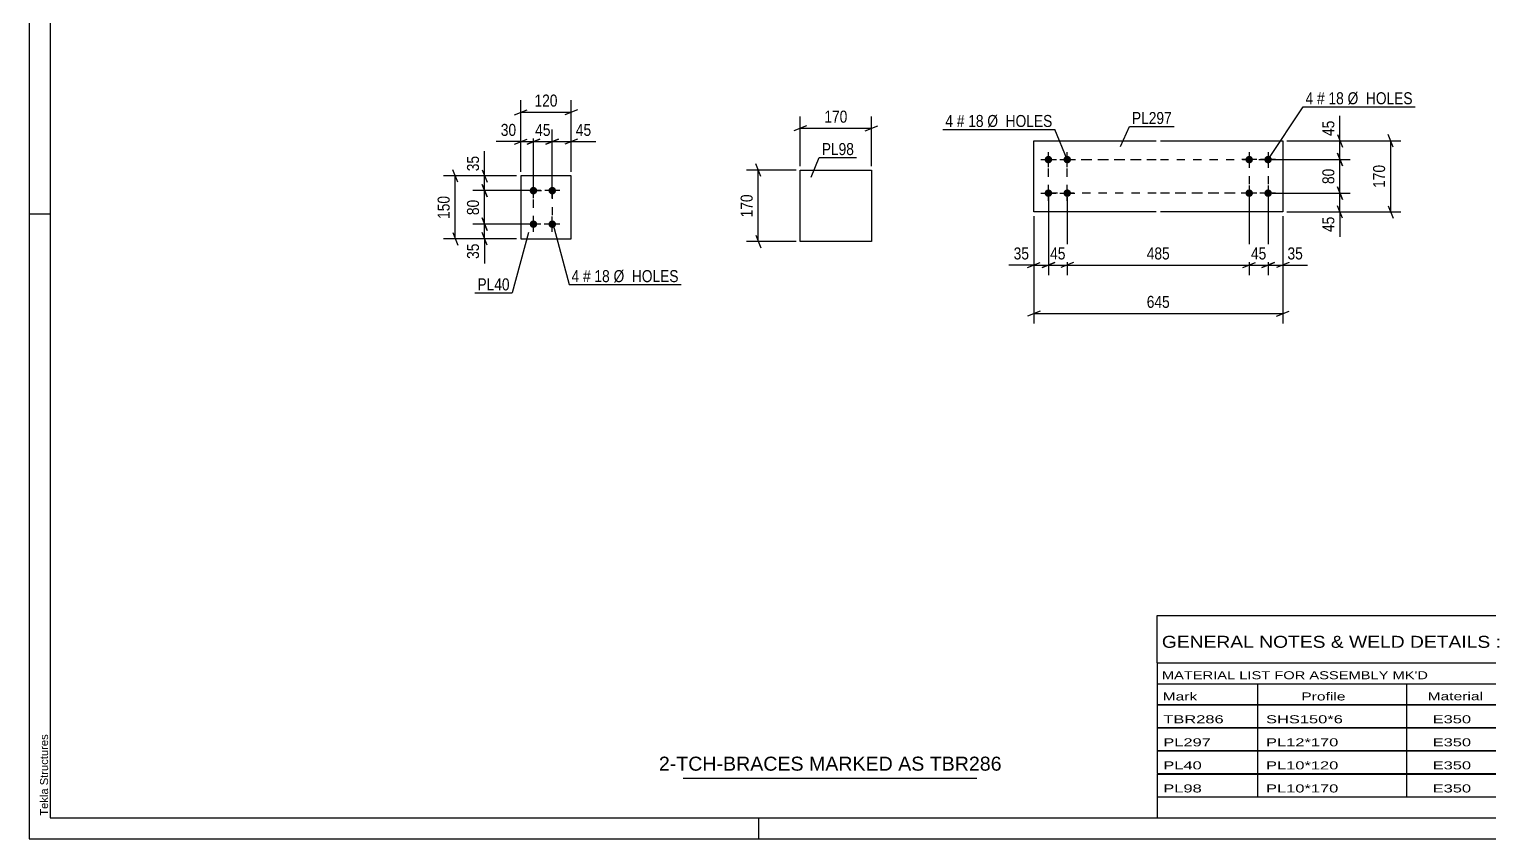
# Model space of a CAD drawing. Header units: millimetres. Extents: x 0 to 594, y 0 to 420.
# Drawn here: x 0 to 348.4, y 0 to 193.1 of the extents above; entities that cross this region are included whole.
import ezdxf

# ---------------------------------------------------------------- set-up
doc = ezdxf.new("R2010")
doc.units = ezdxf.units.MM
doc.linetypes.add('DXK_LINE_DOT2', pattern=[3.9198, 1.9599, -1.9599])
doc.styles.add('Arial', font='ARIAL.TTF', dxfattribs={"height": 0.2})
doc.styles.add('Arial Narrow', font='ARIALN.TTF', dxfattribs={"height": 0.2})

# ---------------------------------------------------------------- blocks, each defined once
blk = doc.blocks.new('Unknown-580575709-1131')
at = {"color": 5, "linetype": 'Continuous'}
for p, q in [((0, 420), (0, 0)), ((5, 415), (5, 5)), ((5, 149), (0, 149)), ((5, 5), (589, 5)), ((174, 0), (174, 5)), ((0, 0), (594, 0))]:
    blk.add_line(p, q, dxfattribs=at)
at = {"color": 174, "linetype": 'Continuous', "style": 'Arial'}
blk.add_text('Tekla Structures', height=1.9102, rotation=90, dxfattribs=at).set_placement((4.5, 5.5))
blk = doc.blocks.new('Bolt-580575709-2195 - 2156')
at = {"linetype": 'Continuous'}
for points in [[(120.26, 153.72, -1), (120.26, 155.52, -1)], [(124.76, 153.72, -1), (124.76, 155.52, -1)], [(120.26, 145.72, -1), (120.26, 147.52, -1)], [(124.76, 145.72, -1), (124.76, 147.52, -1)]]:
    blk.add_hatch(color=1, dxfattribs=at).paths.add_polyline_path(points)
at = {"color": 1, "linetype": 'Continuous'}
for p, q in [((122.06, 154.62), (118.46, 154.62)), ((120.26, 152.82), (120.26, 156.42)), ((126.56, 154.62), (122.96, 154.62)), ((124.76, 152.82), (124.76, 156.42)), ((122.06, 146.62), (118.46, 146.62)), ((120.26, 144.82), (120.26, 148.42)), ((126.56, 146.62), (122.96, 146.62)), ((124.76, 144.82), (124.76, 148.42))]:
    blk.add_line(p, q, dxfattribs=at)
blk = doc.blocks.new('Part-580575709-2162 - 2156')
at = {"color": 2, "linetype": 'Continuous'}
for p, q in [((117.26, 158.12), (117.26, 143.12)), ((129.26, 158.12), (117.26, 158.12)), ((129.26, 143.12), (129.26, 158.12)), ((117.26, 143.12), (129.26, 143.12))]:
    blk.add_line(p, q, dxfattribs=at)
blk = doc.blocks.new('Bolt-580575709-3554 - 3551')
at = {"linetype": 'Continuous'}
for points in [[(243.09, 162.93, -1), (243.09, 161.13, -1)], [(247.59, 162.93, -1), (247.59, 161.13, -1)], [(243.09, 154.93, -1), (243.09, 153.13, -1)], [(247.59, 154.93, -1), (247.59, 153.13, -1)]]:
    blk.add_hatch(color=1, dxfattribs=at).paths.add_polyline_path(points)
at = {"color": 1, "linetype": 'Continuous'}
for p, q in [((243.09, 160.23), (243.09, 163.83)), ((247.59, 160.23), (247.59, 163.83)), ((241.29, 162.03), (244.89, 162.03)), ((245.79, 162.03), (249.39, 162.03)), ((241.29, 154.03), (244.89, 154.03)), ((243.09, 152.23), (243.09, 155.83)), ((245.79, 154.03), (249.39, 154.03)), ((247.59, 152.23), (247.59, 155.83))]:
    blk.add_line(p, q, dxfattribs=at)
blk = doc.blocks.new('Part-580575709-3552 - 3551')
at = {"color": 2, "linetype": 'Continuous'}
for p, q in [((239.59, 166.53), (268.79, 166.53)), ((239.59, 149.53), (239.59, 166.53)), ((269.79, 166.53), (298.99, 166.53)), ((298.99, 166.53), (298.99, 149.53)), ((268.79, 149.53), (239.59, 149.53)), ((298.99, 149.53), (269.79, 149.53))]:
    blk.add_line(p, q, dxfattribs=at)
blk = doc.blocks.new('Bolt-580575709-3553 - 3551')
at = {"linetype": 'Continuous'}
for points in [[(290.99, 161.13, -1), (290.99, 162.93, -1)], [(295.49, 161.13, -1), (295.49, 162.93, -1)], [(290.99, 153.13, -1), (290.99, 154.93, -1)], [(295.49, 153.13, -1), (295.49, 154.93, -1)]]:
    blk.add_hatch(color=1, dxfattribs=at).paths.add_polyline_path(points)
at = {"color": 1, "linetype": 'Continuous'}
for p, q in [((290.99, 163.83), (290.99, 160.23)), ((295.49, 163.83), (295.49, 160.23)), ((292.79, 162.03), (289.19, 162.03)), ((297.29, 162.03), (293.69, 162.03)), ((292.79, 154.03), (289.19, 154.03)), ((290.99, 155.83), (290.99, 152.23)), ((297.29, 154.03), (293.69, 154.03)), ((295.49, 155.83), (295.49, 152.23))]:
    blk.add_line(p, q, dxfattribs=at)
blk = doc.blocks.new('Part-580575709-2399 - 2393')
at = {"color": 2, "linetype": 'Continuous'}
for p, q in [((183.9, 159.49), (200.9, 159.49)), ((183.9, 142.49), (183.9, 159.49)), ((200.9, 159.49), (200.9, 142.49)), ((200.9, 142.49), (183.9, 142.49))]:
    blk.add_line(p, q, dxfattribs=at)
blk = doc.blocks.new('Rectangle-580575709-2379 - 2156')
at = {"color": 1, "linetype": 'DXK_LINE_DOT2'}
blk.add_lwpolyline([(120.26, 154.62), (124.76, 154.62), (124.76, 146.62), (120.26, 146.62), (120.26, 154.62)], close=True, dxfattribs=at)
blk = doc.blocks.new('Rectangle-580575709-3726 - 3551')
at = {"color": 1, "linetype": 'DXK_LINE_DOT2'}
for p, q in [((243.09, 162.03), (268.79, 162.03)), ((243.09, 154.03), (243.09, 162.03)), ((269.79, 162.03), (295.49, 162.03)), ((295.49, 162.03), (295.49, 154.03)), ((268.79, 154.03), (243.09, 154.03)), ((295.49, 154.03), (269.79, 154.03))]:
    blk.add_line(p, q, dxfattribs=at)
blk = doc.blocks.new('Rectangle-580575709-3736 - 3551')
at = {"color": 1, "linetype": 'DXK_LINE_DOT2'}
for p, q in [((247.59, 162.03), (268.79, 162.03)), ((247.59, 154.03), (247.59, 162.03)), ((269.79, 162.03), (290.99, 162.03)), ((290.99, 162.03), (290.99, 154.03)), ((268.79, 154.03), (247.59, 154.03)), ((290.99, 154.03), (269.79, 154.03))]:
    blk.add_line(p, q, dxfattribs=at)
blk = doc.blocks.new('StraightDimension-580575709-2295 - 2156')
at = {"color": 7, "linetype": 'Continuous'}
for p, q in [((116.26, 158.12), (105.78, 158.12)), ((108.03, 159.62), (109.23, 156.62)), ((108.63, 154.62), (108.63, 158.12)), ((119.26, 154.62), (105.78, 154.62)), ((109.23, 153.12), (108.03, 156.12))]:
    blk.add_line(p, q, dxfattribs=at)
at = {"color": 0}
blk.add_wipeout([(107.88, 163.5), (103.68, 163.5), (103.68, 158.65), (107.88, 158.65)], dxfattribs=at)
at = {"color": 7, "linetype": 'Continuous'}
blk.add_line((108.63, 158.12), (108.63, 164.03), dxfattribs=at)
blk.add_line((108.63, 158.12), (108.63, 164.03), dxfattribs=at)
at = {"color": 3, "style": 'Arial Narrow'}
blk.add_text('35', height=2.863, rotation=90.0002, dxfattribs=at).set_placement((107.28, 159.25))
blk = doc.blocks.new('StraightDimension-580575709-2272 - 2156')
at = {"color": 7, "linetype": 'Continuous'}
for p, q in [((119.26, 146.62), (105.78, 146.62)), ((108.03, 148.12), (109.23, 145.12)), ((108.63, 143.12), (108.63, 146.62)), ((116.26, 143.12), (105.78, 143.12)), ((109.23, 141.62), (108.03, 144.62))]:
    blk.add_line(p, q, dxfattribs=at)
at = {"color": 0}
blk.add_wipeout([(107.88, 142.6), (103.68, 142.6), (103.68, 137.74), (107.88, 137.74)], dxfattribs=at)
at = {"color": 7, "linetype": 'Continuous'}
blk.add_line((108.63, 143.12), (108.63, 137.22), dxfattribs=at)
blk.add_line((108.63, 143.12), (108.63, 137.22), dxfattribs=at)
at = {"color": 3, "style": 'Arial Narrow'}
blk.add_text('35', height=2.863, rotation=90.0002, dxfattribs=at).set_placement((107.28, 138.34))
blk = doc.blocks.new('StraightDimension-580575709-2285 - 2156')
at = {"color": 7, "linetype": 'Continuous'}
for p, q in [((119.26, 154.62), (105.78, 154.62)), ((108.03, 156.12), (109.23, 153.12)), ((108.63, 146.62), (108.63, 154.62)), ((119.26, 146.62), (105.78, 146.62)), ((109.23, 145.12), (108.03, 148.12))]:
    blk.add_line(p, q, dxfattribs=at)
at = {"color": 0}
blk.add_wipeout([(107.88, 153.05), (103.68, 153.05), (103.68, 148.19), (107.88, 148.19)], dxfattribs=at)
at = {"color": 3, "style": 'Arial Narrow'}
blk.add_text('80', height=2.863, rotation=90.0002, dxfattribs=at).set_placement((107.28, 148.79))
blk = doc.blocks.new('StraightDimension-580575709-2309 - 2156')
at = {"color": 7, "linetype": 'Continuous'}
for p, q in [((116.26, 158.12), (98.78, 158.12)), ((102.23, 156.62), (101.03, 159.62)), ((101.63, 143.12), (101.63, 158.12)), ((116.26, 143.12), (98.78, 143.12)), ((101.03, 144.62), (102.23, 141.62))]:
    blk.add_line(p, q, dxfattribs=at)
at = {"color": 0}
blk.add_wipeout([(100.88, 153.96), (96.68, 153.96), (96.68, 147.28), (100.88, 147.28)], dxfattribs=at)
at = {"color": 3, "style": 'Arial Narrow'}
blk.add_text('150', height=2.863, rotation=90.0002, dxfattribs=at).set_placement((100.28, 147.88))
blk = doc.blocks.new('StraightDimension-580575709-2326 - 2156')
at = {"color": 7, "linetype": 'Continuous'}
for p, q in [((117.26, 159.12), (117.26, 169.18)), ((120.26, 155.62), (120.26, 169.18)), ((115.76, 165.73), (118.76, 166.93)), ((117.26, 166.33), (120.26, 166.33)), ((121.76, 166.93), (118.76, 165.73))]:
    blk.add_line(p, q, dxfattribs=at)
at = {"color": 0}
blk.add_wipeout([(116.73, 167.08), (116.73, 171.28), (111.88, 171.28), (111.88, 167.08)], dxfattribs=at)
at = {"color": 7, "linetype": 'Continuous'}
blk.add_line((117.26, 166.33), (111.35, 166.33), dxfattribs=at)
blk.add_line((117.26, 166.33), (111.35, 166.33), dxfattribs=at)
at = {"color": 3, "style": 'Arial Narrow'}
blk.add_text('30', height=2.863, dxfattribs=at).set_placement((112.48, 167.68))
blk = doc.blocks.new('StraightDimension-580575709-2339 - 2156')
at = {"color": 7, "linetype": 'Continuous'}
for p, q in [((120.26, 155.62), (120.26, 169.18)), ((124.76, 155.62), (124.76, 169.18)), ((118.76, 165.73), (121.76, 166.93)), ((120.26, 166.33), (124.76, 166.33)), ((126.26, 166.93), (123.26, 165.73))]:
    blk.add_line(p, q, dxfattribs=at)
at = {"color": 0}
blk.add_wipeout([(124.94, 167.08), (124.94, 171.28), (120.08, 171.28), (120.08, 167.08)], dxfattribs=at)
at = {"color": 3, "style": 'Arial Narrow'}
blk.add_text('45', height=2.863, dxfattribs=at).set_placement((120.68, 167.68))
blk = doc.blocks.new('StraightDimension-580575709-2349 - 2156')
at = {"color": 7, "linetype": 'Continuous'}
for p, q in [((124.76, 155.62), (124.76, 169.18)), ((129.26, 159.12), (129.26, 169.18)), ((123.26, 165.73), (126.26, 166.93)), ((124.76, 166.33), (129.26, 166.33)), ((130.76, 166.93), (127.76, 165.73))]:
    blk.add_line(p, q, dxfattribs=at)
at = {"color": 0}
blk.add_wipeout([(134.64, 167.08), (134.64, 171.28), (129.78, 171.28), (129.78, 167.08)], dxfattribs=at)
at = {"color": 7, "linetype": 'Continuous'}
blk.add_line((129.26, 166.33), (135.17, 166.33), dxfattribs=at)
blk.add_line((129.26, 166.33), (135.17, 166.33), dxfattribs=at)
at = {"color": 3, "style": 'Arial Narrow'}
blk.add_text('45', height=2.863, dxfattribs=at).set_placement((130.38, 167.68))
blk = doc.blocks.new('StraightDimension-580575709-2363 - 2156')
at = {"color": 7, "linetype": 'Continuous'}
for p, q in [((117.26, 159.12), (117.26, 176.18)), ((129.26, 159.12), (129.26, 176.18)), ((115.76, 172.73), (118.76, 173.93)), ((117.26, 173.33), (129.26, 173.33)), ((130.76, 173.93), (127.76, 172.73))]:
    blk.add_line(p, q, dxfattribs=at)
at = {"color": 0}
blk.add_wipeout([(126.6, 174.08), (126.6, 178.28), (119.92, 178.28), (119.92, 174.08)], dxfattribs=at)
at = {"color": 3, "style": 'Arial Narrow'}
blk.add_text('120', height=2.863, dxfattribs=at).set_placement((120.52, 174.68))
blk = doc.blocks.new('StraightDimension-580575709-3561 - 3551')
at = {"color": 7, "linetype": 'Continuous'}
for p, q in [((247.59, 153.03), (247.59, 134.46)), ((290.99, 153.03), (290.99, 134.46)), ((249.09, 137.46), (246.09, 136.26)), ((247.59, 136.86), (290.99, 136.86)), ((289.49, 136.26), (292.49, 137.46))]:
    blk.add_line(p, q, dxfattribs=at)
at = {"color": 0}
blk.add_wipeout([(272.63, 137.61), (272.63, 141.81), (265.95, 141.81), (265.95, 137.61)], dxfattribs=at)
at = {"color": 3, "style": 'Arial Narrow'}
blk.add_text('485', height=2.863, dxfattribs=at).set_placement((266.55, 138.21))
blk = doc.blocks.new('StraightDimension-580575709-3559 - 3551')
at = {"color": 7, "linetype": 'Continuous'}
for p, q in [((295.49, 153.03), (295.49, 134.46)), ((298.99, 148.53), (298.99, 134.46)), ((293.99, 136.26), (296.99, 137.46)), ((295.49, 136.86), (298.99, 136.86)), ((300.49, 137.46), (297.49, 136.26))]:
    blk.add_line(p, q, dxfattribs=at)
at = {"color": 0}
blk.add_wipeout([(304.37, 137.61), (304.37, 141.81), (299.52, 141.81), (299.52, 137.61)], dxfattribs=at)
at = {"color": 7, "linetype": 'Continuous'}
blk.add_line((298.99, 136.86), (304.9, 136.86), dxfattribs=at)
blk.add_line((298.99, 136.86), (304.9, 136.86), dxfattribs=at)
at = {"color": 3, "style": 'Arial Narrow'}
blk.add_text('35', height=2.863, dxfattribs=at).set_placement((300.12, 138.21))
blk = doc.blocks.new('StraightDimension-580575709-3560 - 3551')
at = {"color": 7, "linetype": 'Continuous'}
for p, q in [((290.99, 153.03), (290.99, 134.46)), ((295.49, 153.03), (295.49, 134.46)), ((289.49, 136.26), (292.49, 137.46)), ((290.99, 136.86), (295.49, 136.86)), ((296.99, 137.46), (293.99, 136.26))]:
    blk.add_line(p, q, dxfattribs=at)
at = {"color": 0}
blk.add_wipeout([(295.67, 137.61), (295.67, 141.81), (290.81, 141.81), (290.81, 137.61)], dxfattribs=at)
at = {"color": 3, "style": 'Arial Narrow'}
blk.add_text('45', height=2.863, dxfattribs=at).set_placement((291.41, 138.21))
blk = doc.blocks.new('StraightDimension-580575709-3562 - 3551')
at = {"color": 7, "linetype": 'Continuous'}
for p, q in [((243.09, 153.03), (243.09, 134.46)), ((247.59, 153.03), (247.59, 134.46)), ((241.59, 136.26), (244.59, 137.46)), ((243.09, 136.86), (247.59, 136.86)), ((249.09, 137.46), (246.09, 136.26))]:
    blk.add_line(p, q, dxfattribs=at)
at = {"color": 0}
blk.add_wipeout([(247.77, 137.61), (247.77, 141.81), (242.91, 141.81), (242.91, 137.61)], dxfattribs=at)
at = {"color": 3, "style": 'Arial Narrow'}
blk.add_text('45', height=2.863, dxfattribs=at).set_placement((243.51, 138.21))
blk = doc.blocks.new('StraightDimension-580575709-3702 - 3551')
at = {"color": 7, "linetype": 'Continuous'}
for p, q in [((296.49, 162.03), (315.04, 162.03)), ((312.04, 163.53), (313.24, 160.53)), ((312.64, 154.03), (312.64, 162.03)), ((296.49, 154.03), (315.04, 154.03)), ((313.24, 152.53), (312.04, 155.53))]:
    blk.add_line(p, q, dxfattribs=at)
at = {"color": 0}
blk.add_wipeout([(311.89, 160.46), (307.69, 160.46), (307.69, 155.6), (311.89, 155.6)], dxfattribs=at)
at = {"color": 3, "style": 'Arial Narrow'}
blk.add_text('80', height=2.863, rotation=90.0002, dxfattribs=at).set_placement((311.29, 156.2))
blk = doc.blocks.new('StraightDimension-580575709-3563 - 3551')
at = {"color": 7, "linetype": 'Continuous'}
for p, q in [((243.09, 153.03), (243.09, 134.46)), ((239.59, 148.53), (239.59, 134.46)), ((238.09, 136.26), (241.09, 137.46)), ((239.59, 136.86), (243.09, 136.86)), ((244.59, 137.46), (241.59, 136.26))]:
    blk.add_line(p, q, dxfattribs=at)
at = {"color": 0}
blk.add_wipeout([(239.07, 137.61), (239.07, 141.81), (234.21, 141.81), (234.21, 137.61)], dxfattribs=at)
at = {"color": 7, "linetype": 'Continuous'}
blk.add_line((239.59, 136.86), (233.68, 136.86), dxfattribs=at)
blk.add_line((239.59, 136.86), (233.68, 136.86), dxfattribs=at)
at = {"color": 3, "style": 'Arial Narrow'}
blk.add_text('35', height=2.863, dxfattribs=at).set_placement((234.81, 138.21))
blk = doc.blocks.new('StraightDimension-580575709-3579 - 3551')
at = {"color": 7, "linetype": 'Continuous'}
for p, q in [((239.59, 148.53), (239.59, 122.91)), ((298.99, 148.53), (298.99, 122.91)), ((241.09, 125.91), (238.09, 124.71)), ((297.49, 124.71), (300.49, 125.91)), ((239.59, 125.31), (298.99, 125.31))]:
    blk.add_line(p, q, dxfattribs=at)
at = {"color": 0}
blk.add_wipeout([(272.63, 126.06), (272.63, 130.26), (265.95, 130.26), (265.95, 126.06)], dxfattribs=at)
at = {"color": 3, "style": 'Arial Narrow'}
blk.add_text('645', height=2.863, dxfattribs=at).set_placement((266.55, 126.66))
blk = doc.blocks.new('StraightDimension-580575709-3599 - 3551')
at = {"color": 7, "linetype": 'Continuous'}
for p, q in [((325.34, 165.03), (324.14, 168.03)), ((299.99, 166.53), (327.14, 166.53)), ((324.74, 149.53), (324.74, 166.53)), ((324.14, 151.03), (325.34, 148.03)), ((299.99, 149.53), (327.14, 149.53))]:
    blk.add_line(p, q, dxfattribs=at)
at = {"color": 0}
blk.add_wipeout([(323.99, 161.37), (319.79, 161.37), (319.79, 154.69), (323.99, 154.69)], dxfattribs=at)
at = {"color": 3, "style": 'Arial Narrow'}
blk.add_text('170', height=2.863, rotation=90.0002, dxfattribs=at).set_placement((323.39, 155.29))
blk = doc.blocks.new('StraightDimension-580575709-3701 - 3551')
at = {"color": 7, "linetype": 'Continuous'}
for p, q in [((312.04, 168.03), (313.24, 165.03)), ((299.99, 166.53), (315.04, 166.53)), ((312.64, 162.03), (312.64, 166.53)), ((296.49, 162.03), (315.04, 162.03)), ((313.24, 160.53), (312.04, 163.53))]:
    blk.add_line(p, q, dxfattribs=at)
at = {"color": 0}
blk.add_wipeout([(311.89, 171.91), (307.69, 171.91), (307.69, 167.06), (311.89, 167.06)], dxfattribs=at)
at = {"color": 7, "linetype": 'Continuous'}
blk.add_line((312.64, 166.53), (312.64, 172.44), dxfattribs=at)
blk.add_line((312.64, 166.53), (312.64, 172.44), dxfattribs=at)
at = {"color": 3, "style": 'Arial Narrow'}
blk.add_text('45', height=2.863, rotation=90.0002, dxfattribs=at).set_placement((311.29, 167.66))
blk = doc.blocks.new('StraightDimension-580575709-3703 - 3551')
at = {"color": 7, "linetype": 'Continuous'}
for p, q in [((296.49, 154.03), (315.04, 154.03)), ((312.04, 155.53), (313.24, 152.53)), ((312.64, 149.53), (312.64, 154.03)), ((313.24, 148.03), (312.04, 151.03)), ((299.99, 149.53), (315.04, 149.53))]:
    blk.add_line(p, q, dxfattribs=at)
at = {"color": 0}
blk.add_wipeout([(311.89, 149.01), (307.69, 149.01), (307.69, 144.15), (311.89, 144.15)], dxfattribs=at)
at = {"color": 7, "linetype": 'Continuous'}
blk.add_line((312.64, 149.53), (312.64, 143.63), dxfattribs=at)
blk.add_line((312.64, 149.53), (312.64, 143.63), dxfattribs=at)
at = {"color": 3, "style": 'Arial Narrow'}
blk.add_text('45', height=2.863, rotation=90.0002, dxfattribs=at).set_placement((311.29, 144.75))
blk = doc.blocks.new('StraightDimension-580575709-2401 - 2393')
at = {"color": 7, "linetype": 'Continuous'}
for p, q in [((183.9, 160.49), (183.9, 172.34)), ((200.9, 160.49), (200.9, 172.34)), ((185.4, 170.09), (182.4, 168.89)), ((183.9, 169.49), (200.9, 169.49)), ((199.4, 168.89), (202.4, 170.09))]:
    blk.add_line(p, q, dxfattribs=at)
at = {"color": 0}
blk.add_wipeout([(195.74, 170.24), (195.74, 174.44), (189.06, 174.44), (189.06, 170.24)], dxfattribs=at)
at = {"color": 3, "style": 'Arial Narrow'}
blk.add_text('170', height=2.863, dxfattribs=at).set_placement((189.66, 170.84))
blk = doc.blocks.new('StraightDimension-580575709-2412 - 2393')
at = {"color": 7, "linetype": 'Continuous'}
for p, q in [((174.5, 157.99), (173.3, 160.99)), ((182.9, 159.49), (171.05, 159.49)), ((173.9, 142.49), (173.9, 159.49)), ((173.3, 143.99), (174.5, 140.99)), ((182.9, 142.49), (171.05, 142.49))]:
    blk.add_line(p, q, dxfattribs=at)
at = {"color": 0}
blk.add_wipeout([(173.15, 154.33), (168.95, 154.33), (168.95, 147.65), (173.15, 147.65)], dxfattribs=at)
at = {"color": 3, "style": 'Arial Narrow'}
blk.add_text('170', height=2.863, rotation=90.0002, dxfattribs=at).set_placement((172.55, 148.25))
blk = doc.blocks.new('Unknown-580575709-4473')
at = {"color": 7, "linetype": 'Continuous'}
for p, q in [((269, 53.25), (429, 53.25)), ((269, 42), (269, 53.25)), ((429, 53.25), (429, 42)), ((269, 42), (429, 42)), ((269, 42), (269, 37)), ((429, 42), (429, 37)), ((269, 37), (429, 37)), ((269, 37), (269, 32)), ((293, 37), (293, 32)), ((328.5, 37), (328.5, 32)), ((354.5, 37), (354.5, 32)), ((367.5, 37), (367.5, 32)), ((385, 37), (385, 32)), ((407, 37), (407, 32)), ((429, 37), (429, 32)), ((269, 32), (429, 32)), ((269, 31.95), (269, 26.55)), ((269, 31.95), (429, 31.95)), ((293, 32), (293, 26.5)), ((328.5, 32), (328.5, 26.5)), ((354.5, 32), (354.5, 26.5)), ((367.5, 32), (367.5, 26.5)), ((385, 32), (385, 26.5)), ((407, 32), (407, 26.5)), ((429, 31.95), (429, 26.55)), ((269, 26.55), (429, 26.55)), ((269, 26.45), (269, 21.05)), ((269, 26.45), (429, 26.45)), ((293, 26.5), (293, 21)), ((328.5, 26.5), (328.5, 21)), ((354.5, 26.5), (354.5, 21)), ((367.5, 26.5), (367.5, 21)), ((385, 26.5), (385, 21)), ((407, 26.5), (407, 21)), ((429, 26.45), (429, 21.05)), ((269, 21.05), (429, 21.05)), ((269, 20.95), (269, 15.55)), ((269, 20.95), (429, 20.95)), ((293, 21), (293, 15.5)), ((328.5, 21), (328.5, 15.5)), ((354.5, 21), (354.5, 15.5)), ((367.5, 21), (367.5, 15.5)), ((385, 21), (385, 15.5)), ((407, 21), (407, 15.5)), ((429, 20.95), (429, 15.55)), ((269, 15.55), (429, 15.55)), ((269, 15.45), (269, 10.05)), ((269, 15.45), (429, 15.45)), ((293, 15.5), (293, 10)), ((328.5, 15.5), (328.5, 10)), ((354.5, 15.5), (354.5, 10)), ((367.5, 15.5), (367.5, 10)), ((385, 15.5), (385, 10)), ((407, 15.5), (407, 10)), ((429, 15.45), (429, 10.05)), ((269, 10.05), (429, 10.05)), ((269, 10), (429, 10)), ((269, 10), (269, 5)), ((385, 10), (385, 5)), ((407, 10), (407, 5)), ((429, 10), (429, 5)), ((269, 5), (429, 5))]:
    blk.add_line(p, q, dxfattribs=at)
at = {"color": 7, "style": 'Arial Narrow'}
for s, height, width, p in [('GENERAL NOTES & WELD DETAILS :', 2.8633, 1.4, (270.15, 45.56)), ('REFER TYP DRAWING TYP-01', 1.9089, 1.6, (353.7, 45.66)), ("MATERIAL LIST FOR ASSEMBLY MK'D", 1.9089, 1.6, (270.15, 38.06)), ('TBR286', 1.909, 1.794707, (361.59, 37.97)), ('2', 1.91, 1.794707, (391.08, 38.06)), ('No. Required', 1.9089, 1.6, (400.41, 38.06)), ('Mark', 1.909, 1.7, (270.34, 33)), ('Profile', 1.909, 1.7, (303.41, 33)), ('Material', 1.909, 1.7, (333.54, 33.06)), ('No.', 1.909, 1.7, (358.5, 33.06)), ('Length', 1.909, 1.7, (369, 33.06)), ('Area', 1.909, 1.7, (391.5, 33.06)), ('Weight', 1.909, 1.7, (411, 33.06))]:
    blk.add_text(s, height=height, dxfattribs=dict(at, width=width)).set_placement(p)
at = {"color": 7, "linetype": 'Continuous', "style": 'Arial Narrow'}
for s, height, width, p in [('TBR286', 1.909, 1.794707, (270.5, 27.56)), ('SHS150*6', 1.909, 1.794707, (295, 27.56)), ('E350', 1.909, 1.794707, (334.74, 27.56)), ('1', 1.91, 1.794707, (358.86, 27.56)), ('5560', 1.909, 1.794707, (371.58, 27.56)), ('3.3', 1.909, 1.794707, (395.32, 27.56)), ('150.5', 1.909, 1.794707, (411.96, 27.56)), ('PL297', 1.909, 1.794707, (270.5, 22.06)), ('PL12*170', 1.909, 1.794707, (295, 22.06)), ('E350', 1.909, 1.794707, (334.74, 22.06)), ('1', 1.91, 1.794707, (358.86, 22.06)), ('645', 1.909, 1.794707, (373.77, 22.06)), ('0.2', 1.909, 1.794707, (395.32, 22.06)), ('10.3', 1.909, 1.794707, (414.14, 22.06)), ('PL40', 1.909, 1.794707, (270.5, 16.56)), ('PL10*120', 1.909, 1.794707, (295, 16.56)), ('E350', 1.909, 1.794707, (334.74, 16.56)), ('4', 1.91, 1.794707, (358.86, 16.56)), ('150', 1.909, 1.794707, (373.77, 16.56)), ('0.0', 1.909, 1.794707, (395.32, 16.56)), ('5.7', 1.909, 1.794707, (416.33, 16.56)), ('PL98', 1.909, 1.794707, (270.5, 11.06)), ('PL10*170', 1.909, 1.794707, (295, 11.06)), ('E350', 1.909, 1.794707, (334.74, 11.06)), ('2', 1.91, 1.794707, (358.86, 11.06)), ('170', 1.909, 1.794707, (373.77, 11.06)), ('0.1', 1.909, 1.794707, (395.32, 11.06)), ('4.5', 1.909, 1.794707, (416.33, 11.06)), ('Total', 1.909, 1.7, (371.33, 6.5)), ('3.9', 1.909, 1.794707, (394.83, 6.5)), ('171.0', 1.909, 1.794707, (411.96, 6.5))]:
    blk.add_text(s, height=height, dxfattribs=dict(at, width=width)).set_placement(p)
blk = doc.blocks.new('Unknown-580575709-4474')
at = {"color": 7, "linetype": 'Continuous'}
blk.add_line((156, 14.5), (226, 14.5), dxfattribs=at)
at = {"color": 7, "style": 'Arial'}
blk.add_text('2-TCH-BRACES MARKED AS TBR286', height=3.3428, dxfattribs=at).set_placement((150.19, 16.25))
blk = doc.blocks.new('Mark-580575709-2158 - 2156')
at = {"color": 0}
blk.add_wipeout([(114.58, 130.83), (114.58, 133.83), (106.91, 133.83), (106.91, 130.83)], dxfattribs=at)
blk.add_wipeout([(114.58, 130.83), (114.58, 133.83), (106.91, 133.83), (106.91, 130.83)], dxfattribs=at)
at = {"color": 30, "linetype": 'Continuous'}
for p in [(119.1, 144.62), (106.31, 130.23)]:
    blk.add_line(p, (115.18, 130.23), dxfattribs=at)
at = {"color": 3, "style": 'Arial Narrow'}
blk.add_text('PL40', height=2.863, dxfattribs=at).set_placement((106.91, 130.83))
blk = doc.blocks.new('Mark-580575709-2191 - 2156')
at = {"color": 0}
blk.add_wipeout([(131.19, 132.8), (131.19, 135.8), (129.36, 135.8), (129.36, 132.8)], dxfattribs=at)
blk.add_wipeout([(131.19, 132.8), (131.19, 135.8), (129.36, 135.8), (129.36, 132.8)], dxfattribs=at)
at = {"color": 7, "linetype": 'Continuous'}
blk.add_line((124.88, 146.77), (128.76, 132.2), dxfattribs=at)
at = {"color": 0}
blk.add_wipeout([(133.91, 132.8), (133.91, 135.8), (132.09, 135.8), (132.09, 132.8)], dxfattribs=at)
blk.add_wipeout([(133.91, 132.8), (133.91, 135.8), (132.09, 135.8), (132.09, 132.8)], dxfattribs=at)
at = {"color": 3, "style": 'Arial Narrow'}
blk.add_text('4', height=2.86, dxfattribs=at).set_placement((129.36, 132.8))
at = {"color": 0}
blk.add_wipeout([(138.47, 132.8), (138.47, 135.8), (134.81, 135.8), (134.81, 132.8)], dxfattribs=at)
blk.add_wipeout([(138.47, 132.8), (138.47, 135.8), (134.81, 135.8), (134.81, 132.8)], dxfattribs=at)
at = {"color": 3, "style": 'Arial Narrow'}
blk.add_text('#', height=2.86, dxfattribs=at).set_placement((132.09, 132.8))
at = {"color": 0}
blk.add_wipeout([(154.9, 132.8), (154.9, 135.8), (139.37, 135.8), (139.37, 132.8)], dxfattribs=at)
blk.add_wipeout([(154.9, 132.8), (154.9, 135.8), (139.37, 135.8), (139.37, 132.8)], dxfattribs=at)
at = {"color": 7, "linetype": 'Continuous'}
blk.add_line((128.76, 132.2), (155.5, 132.2), dxfattribs=at)
at = {"color": 3, "style": 'Arial Narrow'}
for s, p in [('18', (134.81, 132.8)), ('Ø  HOLES', (139.37, 132.8))]:
    blk.add_text(s, height=2.863, dxfattribs=at).set_placement(p)
blk = doc.blocks.new('Mark-580575709-3602 - 3551')
at = {"color": 0}
blk.add_wipeout([(272.52, 170.52), (272.52, 173.52), (263.02, 173.52), (263.02, 170.52)], dxfattribs=at)
blk.add_wipeout([(272.52, 170.52), (272.52, 173.52), (263.02, 173.52), (263.02, 170.52)], dxfattribs=at)
at = {"color": 30, "linetype": 'Continuous'}
for p, q in [((260.31, 165.19), (262.42, 169.92)), ((262.42, 169.92), (273.12, 169.92))]:
    blk.add_line(p, q, dxfattribs=at)
at = {"color": 3, "style": 'Arial Narrow'}
blk.add_text('PL297', height=2.863, dxfattribs=at).set_placement((263.02, 170.52))
blk = doc.blocks.new('Mark-580575709-3605 - 3551')
at = {"color": 0}
blk.add_wipeout([(306.26, 175.23), (306.26, 178.23), (304.43, 178.23), (304.43, 175.23)], dxfattribs=at)
blk.add_wipeout([(306.26, 175.23), (306.26, 178.23), (304.43, 178.23), (304.43, 175.23)], dxfattribs=at)
at = {"color": 7, "linetype": 'Continuous'}
blk.add_line((295.49, 162.03), (303.83, 174.63), dxfattribs=at)
at = {"color": 0}
blk.add_wipeout([(308.99, 175.23), (308.99, 178.23), (307.16, 178.23), (307.16, 175.23)], dxfattribs=at)
blk.add_wipeout([(308.99, 175.23), (308.99, 178.23), (307.16, 178.23), (307.16, 175.23)], dxfattribs=at)
at = {"color": 3, "style": 'Arial Narrow'}
blk.add_text('4', height=2.86, dxfattribs=at).set_placement((304.43, 175.23))
at = {"color": 0}
blk.add_wipeout([(313.55, 175.23), (313.55, 178.23), (309.89, 178.23), (309.89, 175.23)], dxfattribs=at)
blk.add_wipeout([(313.55, 175.23), (313.55, 178.23), (309.89, 178.23), (309.89, 175.23)], dxfattribs=at)
at = {"color": 3, "style": 'Arial Narrow'}
blk.add_text('#', height=2.86, dxfattribs=at).set_placement((307.16, 175.23))
at = {"color": 0}
blk.add_wipeout([(329.97, 175.23), (329.97, 178.23), (314.45, 178.23), (314.45, 175.23)], dxfattribs=at)
blk.add_wipeout([(329.97, 175.23), (329.97, 178.23), (314.45, 178.23), (314.45, 175.23)], dxfattribs=at)
at = {"color": 7, "linetype": 'Continuous'}
blk.add_line((303.83, 174.63), (330.57, 174.63), dxfattribs=at)
at = {"color": 3, "style": 'Arial Narrow'}
for s, p in [('18', (309.89, 175.23)), ('Ø  HOLES', (314.45, 175.23))]:
    blk.add_text(s, height=2.863, dxfattribs=at).set_placement(p)
blk = doc.blocks.new('Mark-580575709-3606 - 3551')
at = {"color": 0}
blk.add_wipeout([(220.34, 169.81), (220.34, 172.81), (218.51, 172.81), (218.51, 169.81)], dxfattribs=at)
blk.add_wipeout([(220.34, 169.81), (220.34, 172.81), (218.51, 172.81), (218.51, 169.81)], dxfattribs=at)
blk.add_wipeout([(223.07, 169.81), (223.07, 172.81), (221.24, 172.81), (221.24, 169.81)], dxfattribs=at)
blk.add_wipeout([(223.07, 169.81), (223.07, 172.81), (221.24, 172.81), (221.24, 169.81)], dxfattribs=at)
at = {"color": 3, "style": 'Arial Narrow'}
blk.add_text('4', height=2.86, dxfattribs=at).set_placement((218.51, 169.81))
at = {"color": 0}
blk.add_wipeout([(227.62, 169.81), (227.62, 172.81), (223.97, 172.81), (223.97, 169.81)], dxfattribs=at)
blk.add_wipeout([(227.62, 169.81), (227.62, 172.81), (223.97, 172.81), (223.97, 169.81)], dxfattribs=at)
at = {"color": 3, "style": 'Arial Narrow'}
blk.add_text('#', height=2.86, dxfattribs=at).set_placement((221.24, 169.81))
at = {"color": 0}
blk.add_wipeout([(244.05, 169.81), (244.05, 172.81), (228.52, 172.81), (228.52, 169.81)], dxfattribs=at)
blk.add_wipeout([(244.05, 169.81), (244.05, 172.81), (228.52, 172.81), (228.52, 169.81)], dxfattribs=at)
at = {"color": 7, "linetype": 'Continuous'}
for p in [(217.91, 169.21), (247.59, 162.03)]:
    blk.add_line(p, (244.65, 169.21), dxfattribs=at)
at = {"color": 3, "style": 'Arial Narrow'}
for s, p in [('18', (223.97, 169.81)), ('Ø  HOLES', (228.52, 169.81))]:
    blk.add_text(s, height=2.863, dxfattribs=at).set_placement(p)
blk = doc.blocks.new('Mark-580575709-2395 - 2393')
at = {"color": 0}
blk.add_wipeout([(196.71, 163.11), (196.71, 166.11), (189.04, 166.11), (189.04, 163.11)], dxfattribs=at)
blk.add_wipeout([(196.71, 163.11), (196.71, 166.11), (189.04, 166.11), (189.04, 163.11)], dxfattribs=at)
at = {"color": 30, "linetype": 'Continuous'}
for p, q in [((186.47, 157.83), (188.44, 162.51)), ((188.44, 162.51), (197.31, 162.51))]:
    blk.add_line(p, q, dxfattribs=at)
at = {"color": 3, "style": 'Arial Narrow'}
blk.add_text('PL98', height=2.863, dxfattribs=at).set_placement((189.04, 163.11))

msp = doc.modelspace()

# ---------------------------------------------------------------- block references
for name in ['Unknown-580575709-1131', 'Part-580575709-3552 - 3551', 'Bolt-580575709-3554 - 3551', 'Bolt-580575709-3553 - 3551', 'Rectangle-580575709-3726 - 3551', 'Rectangle-580575709-3736 - 3551', 'Part-580575709-2162 - 2156', 'Part-580575709-2399 - 2393', 'Bolt-580575709-2195 - 2156', 'Rectangle-580575709-2379 - 2156', 'Unknown-580575709-4473', 'Unknown-580575709-4474']:
    msp.add_blockref(name, (0, 0))

# ---------------------------------------------------------------- next in the draw order: block references
for name in ['StraightDimension-580575709-2401 - 2393', 'Mark-580575709-3606 - 3551', 'Mark-580575709-3602 - 3551', 'StraightDimension-580575709-2295 - 2156', 'StraightDimension-580575709-3561 - 3551', 'StraightDimension-580575709-2272 - 2156', 'Mark-580575709-2191 - 2156']:
    msp.add_blockref(name, (0, 0))

# ---------------------------------------------------------------- next in the draw order: block references
for name in ['Mark-580575709-2395 - 2393', 'StraightDimension-580575709-2412 - 2393', 'StraightDimension-580575709-2285 - 2156', 'StraightDimension-580575709-3562 - 3551', 'StraightDimension-580575709-3559 - 3551']:
    msp.add_blockref(name, (0, 0))

# ---------------------------------------------------------------- next in the draw order: block references
for name in ['StraightDimension-580575709-2309 - 2156', 'StraightDimension-580575709-3563 - 3551', 'StraightDimension-580575709-3560 - 3551']:
    msp.add_blockref(name, (0, 0))

# ---------------------------------------------------------------- next in the draw order: block references
for name in ['StraightDimension-580575709-2326 - 2156', 'StraightDimension-580575709-3702 - 3551', 'StraightDimension-580575709-3579 - 3551', 'Mark-580575709-2158 - 2156']:
    msp.add_blockref(name, (0, 0))

# ---------------------------------------------------------------- next in the draw order: block references
for name in ['StraightDimension-580575709-2339 - 2156', 'StraightDimension-580575709-3599 - 3551']:
    msp.add_blockref(name, (0, 0))

# ---------------------------------------------------------------- next in the draw order: block references
for name in ['StraightDimension-580575709-2349 - 2156', 'StraightDimension-580575709-3701 - 3551', 'StraightDimension-580575709-3703 - 3551']:
    msp.add_blockref(name, (0, 0))

# ---------------------------------------------------------------- next in the draw order: block references
for name in ['StraightDimension-580575709-2363 - 2156', 'Mark-580575709-3605 - 3551']:
    msp.add_blockref(name, (0, 0))

doc.saveas('drawing.dxf')
